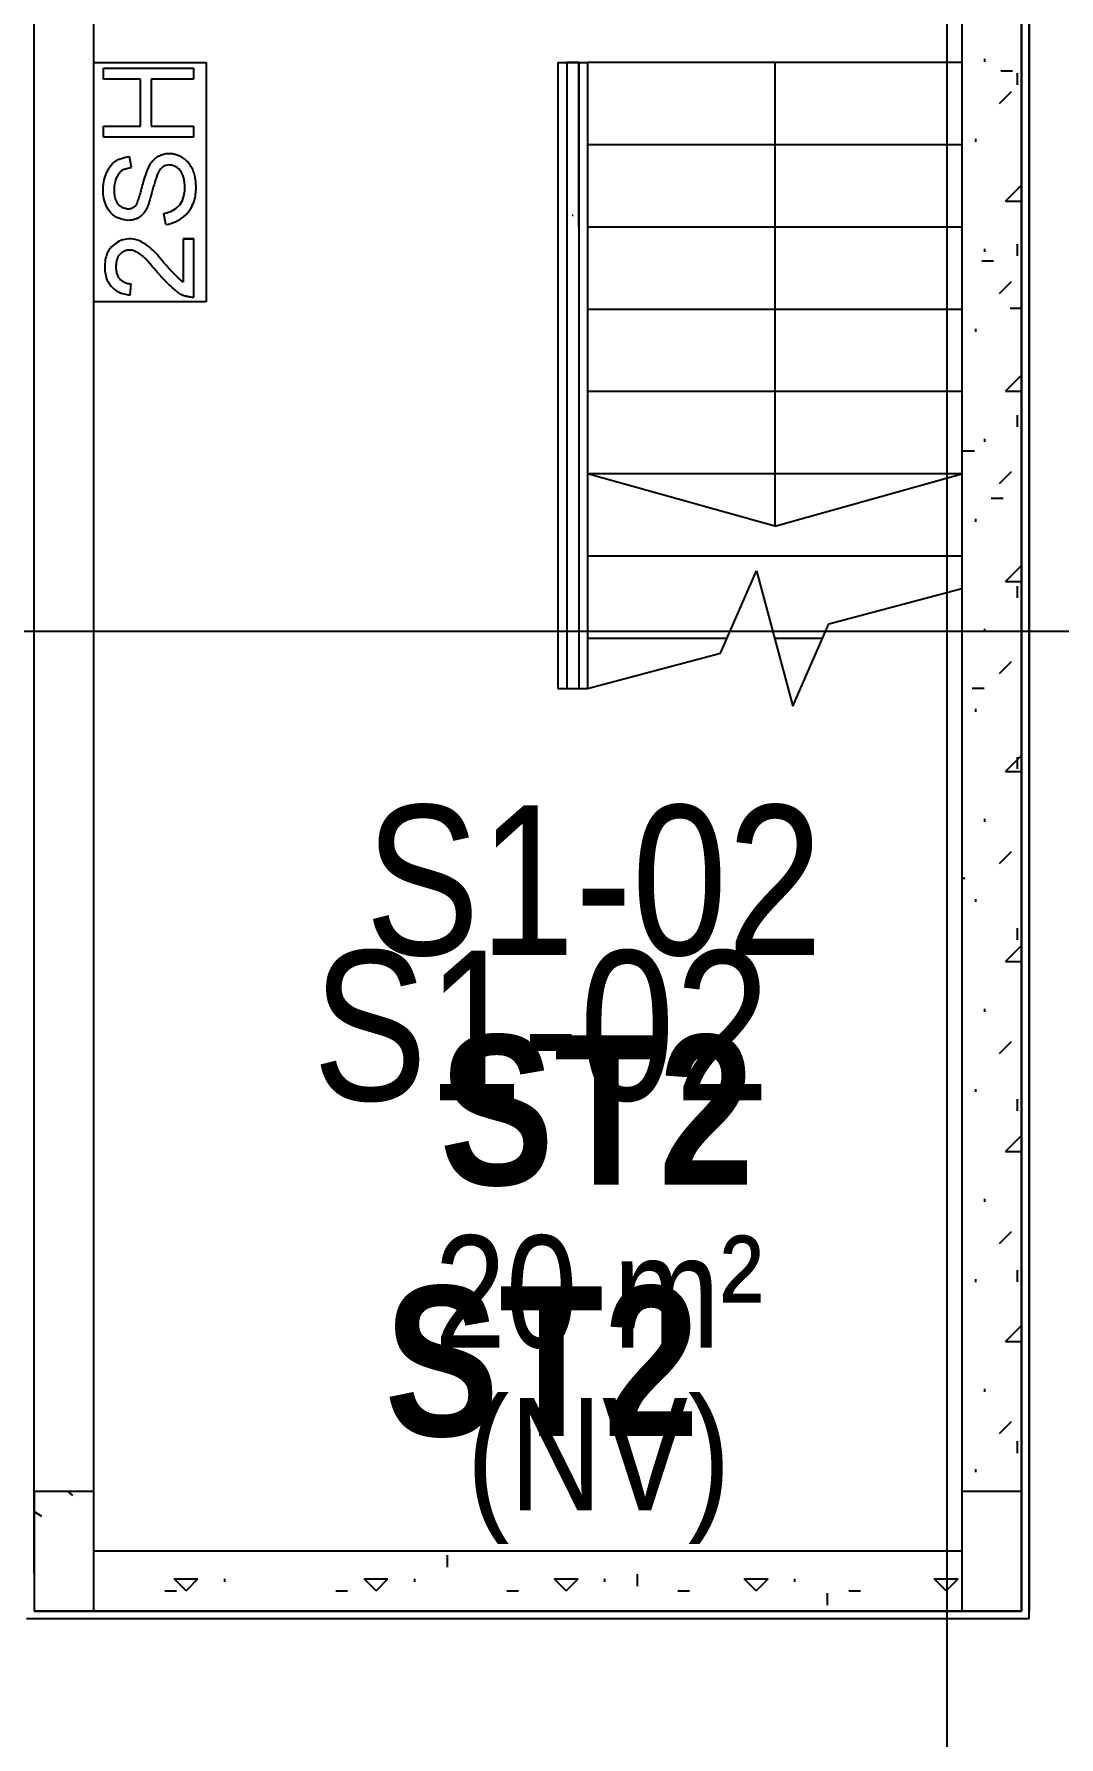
# Model space of a CAD drawing. Header units: millimetres. Extents: x -20146070 to 165023, y -3349561 to 35447.
# Drawn here: x 21836 to 25261, y -57320 to -51630 of the extents above; entities that cross this region are included whole.
import ezdxf

# ---------------------------------------------------------------- set-up
doc = ezdxf.new("R2010")
doc.units = ezdxf.units.MM
doc.header["$LTSCALE"] = 50
for name, color, linetype in [('BLK_2 - 1ST_2ND_STOREY_PLAN$0$0-1', 8, 'Continuous'), ('BLK_2 - 1ST_2ND_STOREY_PLAN$0$1599_DB_A_BLK2_HQ_R21- LINKVIEW_BLK2_1ST STOREY Toilet JOH$0$A-_DETA----_ED', 8, 'Continuous'), ('BLK_2 - 1ST_2ND_STOREY_PLAN$0$1599_DB_A_BLK2_HQ_R21- LINKVIEW_BLK2_1ST STOREY Toilet JOH$0$A-_HANR----_E3', 8, 'Continuous'), ('BLK_2 - 1ST_2ND_STOREY_PLAN$0$1599_DB_A_BLK2_HQ_R21- LINKVIEW_BLK2_1ST STOREY Toilet JOH$0$A-_HANR----_E6', 8, 'Continuous'), ('BLK_2 - 1ST_2ND_STOREY_PLAN$0$1599_DB_A_BLK2_HQ_R21- LINKVIEW_BLK2_1ST STOREY Toilet JOH$0$S-_COLN----_E', 8, 'Continuous'), ('BLK_2 - 1ST_2ND_STOREY_PLAN$0$1599_DB_A_BLK2_HQ_R21- LINKVIEW_BLK2_1ST STOREY Toilet JOH$0$S-_COLN----_E-1', 8, 'Continuous'), ('BLK_2 - 1ST_2ND_STOREY_PLAN$0$A-_DETA----_ED-2', 8, 'Continuous'), ('BLK_2 - 1ST_2ND_STOREY_PLAN$0$A-_FLOR----_E', 8, 'Continuous'), ('BLK_2 - 1ST_2ND_STOREY_PLAN$0$A-_HANR----_E1-1', 8, 'Continuous'), ('BLK_2 - 1ST_2ND_STOREY_PLAN$0$A-_HANR----_E3', 8, 'Continuous'), ('BLK_2 - 1ST_2ND_STOREY_PLAN$0$A-_HANR----_E6', 8, 'Continuous'), ('BLK_2 - 1ST_2ND_STOREY_PLAN$0$A-_HANR----_E6-1', 8, 'Continuous'), ('BLK_2 - 1ST_2ND_STOREY_PLAN$0$A-_ROOMNAME_A', 7, 'Continuous'), ('BLK_2 - 1ST_2ND_STOREY_PLAN$0$A-_WALL----_E', 8, 'Continuous'), ('BLK_2 - 1ST_2ND_STOREY_PLAN$0$A-_WALL----_E-1', 8, 'Continuous'), ('BLK_2 - 1ST_2ND_STOREY_PLAN$0$A-_WALL----_H-1', 8, 'Continuous'), ('BLK_2 - 1ST_2ND_STOREY_PLAN$0$A-_WALLPRTN_E-1', 8, 'Continuous'), ('BLK_2 - 1ST_2ND_STOREY_PLAN$0$M-_EQPT----_E-1', 8, 'Continuous'), ('BLK_2 - 1ST_2ND_STOREY_PLAN$0$S-_COLN----_E-1', 8, 'Continuous'), ('BLK_2 - 1ST_2ND_STOREY_PLAN$0$S-_COLN----_E-2', 8, 'Continuous'), ('BLK_2 - 1ST_2ND_STOREY_PLAN$0$S-_COLN----_E-3', 8, 'Continuous'), ('BLK_2 - 1ST_2ND_STOREY_PLAN$0$S-_STRC----_A', 8, 'Continuous'), ('BLK_2 - 1ST_2ND_STOREY_PLAN$0$S-_STRC----_E', 8, 'Continuous'), ('NW_ARCHI RM NAME', 7, 'Continuous'), ('NW_GRID LINE', 8, 'Continuous')]:
    doc.layers.add(name, color=color, linetype=linetype)
doc.styles.add('Arial Narrow_1', font='ARIALN.TTF', dxfattribs={"height": 500})
doc.styles.add('Arial Narrow_B_1', font='ARIALNB.TTF', dxfattribs={"height": 500})
doc.styles.add('BLK_2 - 1ST_2ND_STOREY_PLAN$0$Arial Narrow_2', font='ARIALN.TTF', dxfattribs={"height": 500})
doc.styles.add('BLK_2 - 1ST_2ND_STOREY_PLAN$0$Arial Narrow_4', font='ARIALN.TTF', dxfattribs={"height": 375})
doc.styles.add('BLK_2 - 1ST_2ND_STOREY_PLAN$0$Arial Narrow_B_2', font='ARIALNB.TTF', dxfattribs={"height": 500})
pattern_1 = [(0, (0, 0), (635, 635), [79.375, -555.625]), (90, (0, 0), (-635, 635), [79.375, -555.625]), (135, (79.38, 0), (-635.0003, 0), [112.253, -785.772]), (0, (79.4, 357.2), (635, 635), [79.375, -555.625]), (45, (119.06, 317.5), (0, 635.0003), [56.127, -841.899]), (135, (119.06, 317.5), (-635.0003, 0), [56.127, -841.899]), (0, (317.5, 515.94), (635, 635), [112.253, -522.747]), (45, (317.5, 515.94), (0, 635.0003), [79.375, -818.651]), (135, (429.75, 515.94), (-635.0003, 0), [79.375, -818.651]), (90, (436.56, 158.75), (-635, 635), [79.375, -555.625]), (45, (436.56, 158.75), (0, 635.0003), [56.127, -841.899]), (135, (476.25, 198.44), (-635.0003, 0), [56.127, -841.899]), (0, (79.4, 158.75), (635, 635), [39.687, -531.812]), (0, (555.6, 317.5), (635, 635), [39.687, -531.812]), (90, (357.2, 396.9), (-635, 635), [39.687, -531.812]), (135, (436.56, 39.7), (-635.0003, 0), [56.127, -841.899]), (135, (158.75, 476.25), (-635.0003, 0), [56.127, -841.899]), (45, (297.66, 208.36), (0, 635.0003), [56.127, -841.899]), (90, (218.3, 79.4), (-635, 635), [9.922, -625.078]), (90, (248.05, 347.27), (-635, 635), [9.922, -625.078]), (90, (545.7, 456.4), (-635, 635), [9.922, -625.078]), (90, (555.6, 119.06), (-635, 635), [9.922, -625.078])]

# ---------------------------------------------------------------- blocks, each defined once
blk = doc.blocks.new('BLK_2 - 1ST_2ND_STOREY_PLAN$0$Railing - Railing-4034305-BLK 2 1ST STOREY PLAN')
at = {"layer": 'BLK_2 - 1ST_2ND_STOREY_PLAN$0$A-_HANR----_E3'}
for p, q in [((12720.7, -51724.7), (12820.7, -51724.7)), ((12720.7, -51724.7), (12720.7, -53817.1)), ((12755.7, -51724.7), (12785.7, -51724.7)), ((12755.7, -51724.7), (12785.7, -51724.7)), ((12820.7, -51724.7), (12820.7, -53817.1)), ((12720.7, -53817.1), (12820.7, -53817.1)), ((12755.7, -53817.1), (12785.7, -53817.1)), ((12755.7, -53817.1), (12785.7, -53817.1)), ((12755.7, -53817.1), (12785.7, -53817.1)), ((12755.7, -53817.1), (12785.7, -53817.1)), ((12755.7, -53817.1), (12785.7, -53817.1))]:
    blk.add_line(p, q, dxfattribs=at)
blk = doc.blocks.new('BLK_2 - 1ST_2ND_STOREY_PLAN$0$Top Rail Type - Top Rail_Internal_-4034306-BLK 2 1ST STOREY PLAN')
at = {"layer": 'BLK_2 - 1ST_2ND_STOREY_PLAN$0$A-_HANR----_E6'}
for p, q in [((12750.7, -51724.7), (12750.7, -52272.6)), ((12790.7, -52272.6), (12790.7, -51724.7)), ((12772.8, -52235.6), (12768.6, -52235.6))]:
    blk.add_line(p, q, dxfattribs=at)
at = {"layer": 'BLK_2 - 1ST_2ND_STOREY_PLAN$0$A-_HANR----_E6', "flags": 128}
for points in [[(12753.4, -51724.7), (12756.6, -51724.7), (12760.7, -51724.7), (12765.5, -51724.7), (12770.7, -51724.7), (12775.9, -51724.7), (12780.7, -51724.7), (12784.9, -51724.7), (12788, -51724.7)], [(12788, -51724.7), (12784.9, -51724.7), (12780.7, -51724.7), (12775.9, -51724.7), (12770.7, -51724.7), (12765.5, -51724.7), (12760.7, -51724.7), (12756.6, -51724.7), (12753.4, -51724.7)]]:
    blk.add_lwpolyline(points, dxfattribs=at)
blk = doc.blocks.new('BLK_2 - 1ST_2ND_STOREY_PLAN$0$Top Rail Type - Top Rail_Internal_-V3-BLK 2 1ST STOREY PLAN')
at = {"layer": 'BLK_2 - 1ST_2ND_STOREY_PLAN$0$A-_HANR----_E6'}
for p, q in [((12790.7, -51724.7), (12750.7, -51724.7)), ((12750.7, -51724.7), (12750.7, -53817.1)), ((12790.7, -51724.7), (12790.7, -53817.1)), ((12750.7, -53817.1), (12790.7, -53817.1))]:
    blk.add_line(p, q, dxfattribs=at)
blk = doc.blocks.new('BLK_2 - 1ST_2ND_STOREY_PLAN$0$IDA - Rectangle Column - 200W X 400D-V8-BLK 2 1ST STOREY PLAN')
at = {"layer": 'BLK_2 - 1ST_2ND_STOREY_PLAN$0$S-_COLN----_E-2'}
h = blk.add_hatch(dxfattribs=at)
h.set_pattern_fill('FP_12', color=256, style=0, pattern_type=2)
h.set_pattern_definition([(50, (120236.4, 99427.4), (1821.84, -159.39), [190.5, -2095.5]), (355, (120236.4, 99427.4), (-352.428, 1910.567), [152.4, -1676.4]), (100.451, (120388.2, 99414.1), (1469.426, 1751.166), [161.9, -1780.9]), (46.184, (120236.4, 99935.4), (2710.79, -420.428), [285.75, -3143.25]), (96.636, (120462.3, 99900.3), (2374.026, 2474.276), [242.85, -2671.35]), (351.184, (120236.4, 99935.4), (2374.05, 2474.253), [228.6, -2514.6]), (21, (120490.4, 99808.4), (1516.144, -1022.652), [190.5, -2095.5]), (326, (120490.4, 99808.4), (618.02, 1841.88), [152.4, -1676.4]), (71.451, (120616.7, 99723.2), (2134.171, 819.212), [161.9, -1780.9]), (37.5, (120236.4, 99427.4), (30.886, 845.5504), [83.82, -1572.26, 83.82, -1617.98, -1682.75]), (37.5, (120236.4, 99427.4), (30.886, 845.5504), [-3357.88, 83.82, -1598.93]), (7.5, (120236.4, 99427.4), (668.1966, 1001.806), [83.82, -886.46, 83.82, -1534.16, -641.35]), (7.5, (120236.4, 99427.4), (668.1966, 1001.806), [-2588.26, 83.82, -557.53]), (327.5, (119669.95, 99427.4), (1355.9093, -57.2896), [83.82, -551.18, 83.82, -1897.38, -2628.9]), (327.5, (119669.95, 99427.4), (1355.9093, -57.2896), [-2616.2, 83.82, -2545.08]), (317.5, (119416, 99427.4), (1481.293, 254.266), [83.82, -741.68, 83.82, -1231.9, -1866.9]), (317.5, (119416, 99427.4), (1481.293, 254.266), [-2141.22, 83.82, -1783.08])])
h.paths.add_polyline_path([(100, -200), (100, 200), (-100, 200), (-100, -200)])
at = {"layer": 'BLK_2 - 1ST_2ND_STOREY_PLAN$0$S-_COLN----_E-1'}
for p, q in [((100, 200), (-100, 200)), ((-100, 200), (-100, -200)), ((100, -200), (100, 200)), ((-100, -200), (100, -200))]:
    blk.add_line(p, q, dxfattribs=at)
blk = doc.blocks.new('BLK_2 - 1ST_2ND_STOREY_PLAN$0$IDA - Rectangle Column - 200W X 400D-V9-BLK 2 1ST STOREY PLAN')
at = {"layer": 'BLK_2 - 1ST_2ND_STOREY_PLAN$0$S-_COLN----_E-1'}
for p, q in [((100, 200), (-100, 200)), ((-100, 200), (-100, -200)), ((100, -200), (100, 200)), ((-100, -200), (100, -200))]:
    blk.add_line(p, q, dxfattribs=at)
blk = doc.blocks.new('BLK_2 - 1ST_2ND_STOREY_PLAN$0$IDA - Standby Hosereel - 2SH - wo Box-3885197-BLK 2 1ST STOREY PLAN')
at = {"layer": 'BLK_2 - 1ST_2ND_STOREY_PLAN$0$A-_DETA----_ED-2'}
for p, q in [((-825, -375), (-825, 0)), ((-825, 0), (-25, 0)), ((-25, 0), (-25, -375)), ((-275, -332.4), (-275, -32.4)), ((-275, -32.4), (-237.5, -32.4)), ((-237.5, -32.4), (-237.5, -156.2)), ((-81.2, -156.2), (-81.2, -32.4)), ((-81.2, -32.4), (-43.7, -32.4)), ((-43.7, -32.4), (-43.7, -332.4)), ((-802.2, -121), (-764.9, -124.3)), ((-376.2, -125.7), (-339.2, -119.2)), ((-237.5, -156.2), (-81.2, -156.2)), ((-237.5, -191), (-237.5, -332.4)), ((-81.2, -191), (-237.5, -191)), ((-81.2, -332.4), (-81.2, -191)), ((-566.3, -240.1), (-529.3, -234.2)), ((-809.4, -333.4), (-613.8, -333.4)), ((-613.8, -298.6), (-759.1, -298.6)), ((-613.8, -298.6), (-613.8, -333.4)), ((-613.8, -333.4), (-613.8, -298.6)), ((-237.5, -332.4), (-275, -332.4)), ((-43.7, -332.4), (-81.2, -332.4)), ((-25, -375), (-825, -375))]:
    blk.add_line(p, q, dxfattribs=at)
for points, knots in [([(-759.1, -298.6), (-737.6, -272.1), (-706.2, -244.8), (-673.8, -216.6), (-652.1, -198.4), (-631.2, -171.7), (-617.4, -146.7), (-612.9, -117), (-618.2, -88.9), (-632.2, -68.2), (-650.5, -47), (-691.5, -34.5), (-733.2, -36.6), (-772.3, -50.1), (-799.5, -89.5), (-802.2, -121)], [0, 0, 0, 0, 0.0346142, 0.0675394, 0.0982316, 0.1247001, 0.1516881, 0.1771238, 0.2015079, 0.2253075, 0.2532678, 0.286117, 0.3228619, 0.3610518, 0.3962967, 0.3962967, 0.3962967, 0.3962967]), ([(-529.3, -234.2), (-518.7, -301.3), (-405.2, -313.9), (-364.1, -270.8), (-367.5, -221.7), (-431.5, -200.4), (-500.5, -184.1), (-537.2, -165.2), (-556.8, -122.4), (-547.3, -80.8), (-524.6, -48.3), (-474.4, -27.6), (-408.4, -32.4), (-370.4, -54.4), (-349, -75.8), (-342.8, -99), (-339.2, -119.2)], [0, 0, 0, 0, 0.0704694, 0.1354965, 0.1868985, 0.2416058, 0.294004, 0.3404298, 0.3786303, 0.4163415, 0.4561877, 0.5028762, 0.5508129, 0.5917383, 0.6203888, 0.6421989, 0.6421989, 0.6421989, 0.6421989]), ([(-788.2, -275), (-780.4, -265.3), (-765.9, -248.9), (-750.2, -233.6), (-739.2, -223.8), (-729.5, -215.4), (-720.9, -207.9), (-712.9, -201), (-705.4, -194.5), (-696.6, -186.9), (-688, -179.5), (-681.2, -173.1), (-674.7, -166.2), (-667.8, -157.4), (-661.4, -148.1), (-657, -140.3), (-654.2, -133.8), (-652.5, -126.6), (-651.8, -118.9), (-652.2, -112.6), (-653.1, -108), (-654, -105), (-654.8, -102.8), (-656, -100.5), (-657.6, -97.8), (-659.8, -94.7), (-662.7, -90.8), (-665.2, -87.7), (-667.4, -85.3), (-669.3, -83.5), (-671.1, -82.1), (-672.9, -80.9), (-676, -79.4), (-679.9, -77.9), (-684.4, -76.5), (-690.9, -74.9), (-699.2, -73.7), (-708.7, -73.4), (-716.7, -74), (-723.1, -74.9), (-728.8, -76), (-733.9, -77.4), (-737.8, -79), (-740.8, -80.6), (-743.1, -82), (-745.5, -83.9), (-749.2, -87.1), (-753.8, -92), (-758.5, -99.3), (-762.6, -109.3), (-764.4, -118.7), (-764.9, -124.3)], [0, 0, 0, 0, 0.0116558, 0.0233116, 0.0291395, 0.0349674, 0.0466231, 0.052451, 0.0582789, 0.0699347, 0.0815905, 0.0932463, 0.1049021, 0.1165578, 0.1282136, 0.1398694, 0.1515252, 0.163181, 0.1748368, 0.1864926, 0.1923204, 0.1981483, 0.2039762, 0.2098041, 0.215632, 0.2214599, 0.2272878, 0.2331157, 0.2389436, 0.2447715, 0.2505994, 0.2564273, 0.2622552, 0.268083, 0.2739109, 0.2797388, 0.2913946, 0.3030504, 0.3147062, 0.3205341, 0.326362, 0.3351038, 0.3438456, 0.3482166, 0.3525875, 0.3569584, 0.3613293, 0.3700712, 0.378813, 0.3875548, 0.3962967, 0.3962967, 0.3962967, 0.3962967]), ([(-566.3, -240.1), (-564.5, -251.8), (-558.2, -273.8), (-541.5, -301.1), (-519.3, -321), (-486.7, -337.5), (-454.5, -342.2), (-426.3, -341), (-407.8, -338.2), (-390.8, -333.5), (-375.3, -326.8), (-361.7, -317.8), (-350.2, -306.8), (-341.4, -294.4), (-335.4, -281.6), (-331.6, -269.1), (-329.5, -255.3), (-330, -240.5), (-333.7, -225.3), (-339.8, -212.9), (-346.6, -203.9), (-354.5, -195.6), (-364.9, -187.8), (-381.8, -178.5), (-403.3, -170.5), (-429, -163.2), (-453.8, -156.7), (-476.2, -150.5), (-490.8, -145.5), (-498.4, -142), (-502.5, -139.7), (-504.8, -137.9), (-506.4, -136.3), (-508, -134.6), (-510.1, -131.7), (-512.5, -127.2), (-514.2, -122.5), (-514.9, -119), (-515.1, -116.5), (-515.1, -114.3), (-514.9, -112), (-514.4, -108.6), (-513.4, -104), (-511.3, -98.3), (-508.9, -93.1), (-506.4, -89), (-503.7, -85.6), (-500.5, -82.5), (-496.4, -79.5), (-491.1, -76.4), (-484.7, -73.6), (-475, -70.5), (-460.7, -68.1), (-440.6, -68.2), (-421.6, -71.5), (-409.9, -75.9), (-401.4, -80.5), (-395.6, -84.3), (-389.7, -88.9), (-386.9, -91.6), (-385.3, -93.4), (-384.4, -94.7), (-383.5, -96.3), (-382.5, -98.3), (-381.4, -101.3), (-379.5, -108.3), (-377.6, -117.4), (-376.2, -125.7)], [0, 0, 0, 0, 0.0094441, 0.0188882, 0.0283323, 0.0377764, 0.0566646, 0.0661087, 0.0755528, 0.0849969, 0.094441, 0.1038851, 0.1133292, 0.1227733, 0.1322174, 0.1416615, 0.1511056, 0.1605497, 0.1699938, 0.1794379, 0.18416, 0.188882, 0.1983261, 0.2077702, 0.2266584, 0.2455466, 0.2644348, 0.283323, 0.3022112, 0.3116553, 0.3210994, 0.3305435, 0.3352656, 0.3399876, 0.3494317, 0.3588758, 0.3683199, 0.3777641, 0.3824861, 0.3872082, 0.3919302, 0.3966523, 0.4060964, 0.4155405, 0.4249846, 0.4344287, 0.4438728, 0.4533169, 0.462761, 0.4722051, 0.4816492, 0.4910933, 0.5099815, 0.5288697, 0.5477579, 0.5666461, 0.5760902, 0.5855343, 0.5949784, 0.6044225, 0.6091445, 0.6138666, 0.6185886, 0.6233107, 0.6280327, 0.6327548, 0.6421989, 0.6421989, 0.6421989, 0.6421989])]:
    blk.add_open_spline(points, degree=3, knots=knots, dxfattribs=at)
blk.add_open_spline([(-788.2, -275), (-805.8, -292), (-809.4, -333.4)], degree=2, dxfattribs=at)
blk = doc.blocks.new('BLK_2 - 1ST_2ND_STOREY_PLAN$0$1599_DB_A_BLK2_HQ_R21_rvt-1-BLK 2 1ST STOREY PLAN')
at = {"layer": 'BLK_2 - 1ST_2ND_STOREY_PLAN$0$A-_WALL----_H-1'}
h = blk.add_hatch(dxfattribs=at)
h.set_pattern_fill('FP_4', color=256, style=0, pattern_type=2)
h.set_pattern_definition(pattern_1)
h.paths.add_polyline_path([(-117236.4, -99227.4), (-117036.4, -99227.4), (-117036.4, -92142.4), (-117236.4, -92142.4), (-117236.4, -98125.6)])
h = blk.add_hatch(dxfattribs=at)
h.set_pattern_fill('FP_4', color=256, style=0, pattern_type=2)
h.set_pattern_definition(pattern_1)
h.paths.add_polyline_path([(-117236.4, -99627.4), (-117236.4, -99427.4), (-120136.4, -99427.4), (-120136.4, -99627.4), (-118936.4, -99627.4)])
at = {"layer": 'BLK_2 - 1ST_2ND_STOREY_PLAN$0$A-_FLOR----_E'}
for p, q in [((-117011.4, -91942.4), (-117011.4, -99627.4)), ((-117036.4, -99627.4), (-117036.4, -92142.4)), ((-120336.4, -97162.4), (-120336.4, -93342.4)), ((-120336.4, -99502.4), (-120336.4, -97162.4)), ((-117036.4, -99627.4), (-120336.4, -99627.4)), ((-120336.4, -99627.4), (-117236.4, -99627.4)), ((-117236.4, -99627.4), (-117036.4, -99627.4))]:
    blk.add_line(p, q, dxfattribs=at)
at = {"layer": 'BLK_2 - 1ST_2ND_STOREY_PLAN$0$A-_WALL----_E'}
for p, q in [((-117036.4, -92142.4), (-117036.4, -99627.4)), ((-117236.4, -99627.4), (-120336.4, -99627.4)), ((-117036.4, -99627.4), (-117236.4, -99627.4))]:
    blk.add_line(p, q, dxfattribs=at)
at = {"layer": 'BLK_2 - 1ST_2ND_STOREY_PLAN$0$A-_WALL----_E-1'}
for p, q in [((-117236.4, -92142.4), (-117236.4, -99427.4)), ((-117011.4, -99652.4), (-117011.4, -92142.4)), ((-117236.4, -99427.4), (-120136.4, -99427.4)), ((-120361.4, -99652.4), (-117236.4, -99652.4)), ((-117236.4, -99652.4), (-117036.4, -99652.4)), ((-117036.4, -99652.4), (-117011.4, -99652.4))]:
    blk.add_line(p, q, dxfattribs=at)
at = {"layer": 'BLK_2 - 1ST_2ND_STOREY_PLAN$0$A-_WALLPRTN_E-1'}
for p, q in [((-120136.4, -99427.4), (-120136.4, -92142.4)), ((-120336.4, -97162.4), (-120336.4, -93342.4)), ((-120336.4, -99427.4), (-120336.4, -97162.4))]:
    blk.add_line(p, q, dxfattribs=at)
at = {"layer": 'BLK_2 - 1ST_2ND_STOREY_PLAN$0$S-_STRC----_A'}
for p, q in [((-117861.4, -94452.4), (-117861.4, -94727.4)), ((-117861.4, -94727.4), (-117861.4, -95002.4)), ((-117861.4, -95002.4), (-117861.4, -95277.4)), ((-117861.4, -95277.4), (-117861.4, -95552.4)), ((-117861.4, -95552.4), (-117861.4, -95827.4)), ((-117861.4, -96002.4), (-118486.4, -95827.4)), ((-117861.4, -95827.4), (-117861.4, -96002.4)), ((-117861.4, -96002.4), (-117236.4, -95827.4))]:
    blk.add_line(p, q, dxfattribs=at)
at = {"layer": 'BLK_2 - 1ST_2ND_STOREY_PLAN$0$S-_STRC----_E'}
for p, q in [((-117236.4, -94452.4), (-118486.4, -94452.4)), ((-118486.4, -94452.4), (-118486.4, -94727.4)), ((-117236.4, -94452.4), (-117236.4, -94727.4)), ((-118486.4, -94727.4), (-118486.4, -95002.4)), ((-117236.4, -94727.4), (-118486.4, -94727.4)), ((-117236.4, -94727.4), (-117236.4, -95002.4)), ((-118486.4, -95002.4), (-118486.4, -95277.4)), ((-117236.4, -95002.4), (-118486.4, -95002.4)), ((-117236.4, -95002.4), (-117236.4, -95277.4)), ((-118486.4, -95277.4), (-118486.4, -95552.4)), ((-117236.4, -95277.4), (-118486.4, -95277.4)), ((-117236.4, -95277.4), (-117236.4, -95552.4)), ((-118486.4, -95552.4), (-118486.4, -95827.4)), ((-117236.4, -95552.4), (-118486.4, -95552.4)), ((-117236.4, -95552.4), (-117236.4, -95827.4)), ((-118486.4, -95827.4), (-118486.4, -96102.4)), ((-117236.4, -95827.4), (-118486.4, -95827.4)), ((-117236.4, -95827.4), (-117236.4, -96102.4)), ((-118486.4, -96102.4), (-118486.4, -96377.4)), ((-117236.4, -96102.4), (-118486.4, -96102.4)), ((-117236.4, -96102.4), (-117236.4, -96209.9)), ((-118042.5, -96425.9), (-117922, -96151)), ((-117922, -96151), (-117800.7, -96603.8)), ((-117680.3, -96328.8), (-117236.4, -96209.9)), ((-117800.7, -96603.8), (-117680.3, -96328.8)), ((-118486.4, -96377.4), (-118486.4, -96544.8)), ((-118021.2, -96377.4), (-118486.4, -96377.4)), ((-117701.5, -96377.4), (-117861.4, -96377.4)), ((-118486.4, -96544.8), (-118042.5, -96425.9))]:
    blk.add_line(p, q, dxfattribs=at)
at = {"layer": 'BLK_2 - 1ST_2ND_STOREY_PLAN$0$A-_HANR----_E1-1'}
blk.add_blockref('BLK_2 - 1ST_2ND_STOREY_PLAN$0$Railing - Railing-4034305-BLK 2 1ST STOREY PLAN', (-131307.1, -42727.7), dxfattribs=at)
at = {"layer": 'BLK_2 - 1ST_2ND_STOREY_PLAN$0$A-_HANR----_E6-1'}
for name in ['BLK_2 - 1ST_2ND_STOREY_PLAN$0$Top Rail Type - Top Rail_Internal_-4034306-BLK 2 1ST STOREY PLAN', 'BLK_2 - 1ST_2ND_STOREY_PLAN$0$Top Rail Type - Top Rail_Internal_-V3-BLK 2 1ST STOREY PLAN']:
    blk.add_blockref(name, (-131307.1, -42727.7), dxfattribs=at)
at = {"layer": 'BLK_2 - 1ST_2ND_STOREY_PLAN$0$M-_EQPT----_E-1', "rotation": 90}
blk.add_blockref('BLK_2 - 1ST_2ND_STOREY_PLAN$0$IDA - Standby Hosereel - 2SH - wo Box-3885197-BLK 2 1ST STOREY PLAN', (-120136.4, -94427.4), dxfattribs=at)
at = {"layer": 'BLK_2 - 1ST_2ND_STOREY_PLAN$0$S-_COLN----_E-3'}
for name, p in [('BLK_2 - 1ST_2ND_STOREY_PLAN$0$IDA - Rectangle Column - 200W X 400D-V8-BLK 2 1ST STOREY PLAN', (-120236.4, -99427.4)), ('BLK_2 - 1ST_2ND_STOREY_PLAN$0$IDA - Rectangle Column - 200W X 400D-V9-BLK 2 1ST STOREY PLAN', (-117136.4, -99427.4))]:
    blk.add_blockref(name, p, dxfattribs=at)
blk = doc.blocks.new('BLK_2 - 1ST_2ND_STOREY_PLAN$0$1599_DB_A_BLK2_HQ_R21- LINKVIEW_BLK2_1ST STOREY Toilet JOH$0$IDA - Standby Hosereel - 2SH - wo Box-3885197-LINKVIEW_BLK2_1ST STOREY')
at = {"layer": 'BLK_2 - 1ST_2ND_STOREY_PLAN$0$1599_DB_A_BLK2_HQ_R21- LINKVIEW_BLK2_1ST STOREY Toilet JOH$0$A-_DETA----_ED'}
for p, q in [((-825, -375), (-825, 0)), ((-825, 0), (-25, 0)), ((-25, 0), (-25, -375)), ((-275, -332.4), (-275, -32.4)), ((-275, -32.4), (-237.5, -32.4)), ((-237.5, -32.4), (-237.5, -156.2)), ((-81.2, -156.2), (-81.2, -32.4)), ((-81.2, -32.4), (-43.7, -32.4)), ((-43.7, -32.4), (-43.7, -332.4)), ((-802.2, -121), (-764.9, -124.3)), ((-376.2, -125.7), (-339.2, -119.2)), ((-237.5, -156.2), (-81.2, -156.2)), ((-237.5, -191), (-237.5, -332.4)), ((-81.2, -191), (-237.5, -191)), ((-81.2, -332.4), (-81.2, -191)), ((-566.3, -240.1), (-529.3, -234.2)), ((-809.4, -333.4), (-613.8, -333.4)), ((-613.8, -298.6), (-759.1, -298.6)), ((-613.8, -298.6), (-613.8, -333.4)), ((-613.8, -333.4), (-613.8, -298.6)), ((-237.5, -332.4), (-275, -332.4)), ((-43.7, -332.4), (-81.2, -332.4)), ((-25, -375), (-825, -375))]:
    blk.add_line(p, q, dxfattribs=at)
for points, knots in [([(-759.1, -298.6), (-737.6, -272.1), (-706.2, -244.8), (-673.8, -216.6), (-652.1, -198.4), (-631.2, -171.7), (-617.4, -146.7), (-612.9, -117), (-618.2, -88.9), (-632.2, -68.2), (-650.5, -47), (-691.5, -34.5), (-733.2, -36.6), (-772.3, -50.1), (-799.5, -89.5), (-802.2, -121)], [0, 0, 0, 0, 0.0346142, 0.0675394, 0.0982316, 0.1247001, 0.1516881, 0.1771238, 0.2015079, 0.2253075, 0.2532678, 0.286117, 0.3228619, 0.3610518, 0.3962967, 0.3962967, 0.3962967, 0.3962967]), ([(-529.3, -234.2), (-518.7, -301.3), (-405.2, -313.9), (-364.1, -270.8), (-367.5, -221.7), (-431.5, -200.4), (-500.5, -184.1), (-537.2, -165.2), (-556.8, -122.4), (-547.3, -80.8), (-524.6, -48.3), (-474.4, -27.6), (-408.4, -32.4), (-370.4, -54.4), (-349, -75.8), (-342.8, -99), (-339.2, -119.2)], [0, 0, 0, 0, 0.0704694, 0.1354965, 0.1868985, 0.2416058, 0.294004, 0.3404298, 0.3786303, 0.4163415, 0.4561877, 0.5028762, 0.5508129, 0.5917383, 0.6203888, 0.6421989, 0.6421989, 0.6421989, 0.6421989]), ([(-788.2, -275), (-780.4, -265.3), (-765.9, -248.9), (-750.2, -233.6), (-739.2, -223.8), (-729.5, -215.4), (-720.9, -207.9), (-712.9, -201), (-705.4, -194.5), (-696.6, -186.9), (-688, -179.5), (-681.2, -173.1), (-674.7, -166.2), (-667.8, -157.4), (-661.4, -148.1), (-657, -140.3), (-654.2, -133.8), (-652.5, -126.6), (-651.8, -118.9), (-652.2, -112.6), (-653.1, -108), (-654, -105), (-654.8, -102.8), (-656, -100.5), (-657.6, -97.8), (-659.8, -94.7), (-662.7, -90.8), (-665.2, -87.7), (-667.4, -85.3), (-669.3, -83.5), (-671.1, -82.1), (-672.9, -80.9), (-676, -79.4), (-679.9, -77.9), (-684.4, -76.5), (-690.9, -74.9), (-699.2, -73.7), (-708.7, -73.4), (-716.7, -74), (-723.1, -74.9), (-728.8, -76), (-733.9, -77.4), (-737.8, -79), (-740.8, -80.6), (-743.1, -82), (-745.5, -83.9), (-749.2, -87.1), (-753.8, -92), (-758.5, -99.3), (-762.6, -109.3), (-764.4, -118.7), (-764.9, -124.3)], [0, 0, 0, 0, 0.0116558, 0.0233116, 0.0291395, 0.0349674, 0.0466231, 0.052451, 0.0582789, 0.0699347, 0.0815905, 0.0932463, 0.1049021, 0.1165578, 0.1282136, 0.1398694, 0.1515252, 0.163181, 0.1748368, 0.1864926, 0.1923204, 0.1981483, 0.2039762, 0.2098041, 0.215632, 0.2214599, 0.2272878, 0.2331157, 0.2389436, 0.2447715, 0.2505994, 0.2564273, 0.2622552, 0.268083, 0.2739109, 0.2797388, 0.2913946, 0.3030504, 0.3147062, 0.3205341, 0.326362, 0.3351038, 0.3438456, 0.3482166, 0.3525875, 0.3569584, 0.3613293, 0.3700712, 0.378813, 0.3875548, 0.3962967, 0.3962967, 0.3962967, 0.3962967]), ([(-566.3, -240.1), (-564.5, -251.8), (-558.2, -273.8), (-541.5, -301.1), (-519.3, -321), (-486.7, -337.5), (-454.5, -342.2), (-426.3, -341), (-407.8, -338.2), (-390.8, -333.5), (-375.3, -326.8), (-361.7, -317.8), (-350.2, -306.8), (-341.4, -294.4), (-335.4, -281.6), (-331.6, -269.1), (-329.5, -255.3), (-330, -240.5), (-333.7, -225.3), (-339.8, -212.9), (-346.6, -203.9), (-354.5, -195.6), (-364.9, -187.8), (-381.8, -178.5), (-403.3, -170.5), (-429, -163.2), (-453.8, -156.7), (-476.2, -150.5), (-490.8, -145.5), (-498.4, -142), (-502.5, -139.7), (-504.8, -137.9), (-506.4, -136.3), (-508, -134.6), (-510.1, -131.7), (-512.5, -127.2), (-514.2, -122.5), (-514.9, -119), (-515.1, -116.5), (-515.1, -114.3), (-514.9, -112), (-514.4, -108.6), (-513.4, -104), (-511.3, -98.3), (-508.9, -93.1), (-506.4, -89), (-503.7, -85.6), (-500.5, -82.5), (-496.4, -79.5), (-491.1, -76.4), (-484.7, -73.6), (-475, -70.5), (-460.7, -68.1), (-440.6, -68.2), (-421.6, -71.5), (-409.9, -75.9), (-401.4, -80.5), (-395.6, -84.3), (-389.7, -88.9), (-386.9, -91.6), (-385.3, -93.4), (-384.4, -94.7), (-383.5, -96.3), (-382.5, -98.3), (-381.4, -101.3), (-379.5, -108.3), (-377.6, -117.4), (-376.2, -125.7)], [0, 0, 0, 0, 0.0094441, 0.0188882, 0.0283323, 0.0377764, 0.0566646, 0.0661087, 0.0755528, 0.0849969, 0.094441, 0.1038851, 0.1133292, 0.1227733, 0.1322174, 0.1416615, 0.1511056, 0.1605497, 0.1699938, 0.1794379, 0.18416, 0.188882, 0.1983261, 0.2077702, 0.2266584, 0.2455466, 0.2644348, 0.283323, 0.3022112, 0.3116553, 0.3210994, 0.3305435, 0.3352656, 0.3399876, 0.3494317, 0.3588758, 0.3683199, 0.3777641, 0.3824861, 0.3872082, 0.3919302, 0.3966523, 0.4060964, 0.4155405, 0.4249846, 0.4344287, 0.4438728, 0.4533169, 0.462761, 0.4722051, 0.4816492, 0.4910933, 0.5099815, 0.5288697, 0.5477579, 0.5666461, 0.5760902, 0.5855343, 0.5949784, 0.6044225, 0.6091445, 0.6138666, 0.6185886, 0.6233107, 0.6280327, 0.6327548, 0.6421989, 0.6421989, 0.6421989, 0.6421989])]:
    blk.add_open_spline(points, degree=3, knots=knots, dxfattribs=at)
blk.add_open_spline([(-788.2, -275), (-805.8, -292), (-809.4, -333.4)], degree=2, dxfattribs=at)
blk = doc.blocks.new('BLK_2 - 1ST_2ND_STOREY_PLAN$0$1599_DB_A_BLK2_HQ_R21- LINKVIEW_BLK2_1ST STOREY Toilet JOH$0$IDA - Rectangle Column - 200W X 400D-V6-LINKVIEW_BLK2_1ST STOREY')
at = {"layer": 'BLK_2 - 1ST_2ND_STOREY_PLAN$0$1599_DB_A_BLK2_HQ_R21- LINKVIEW_BLK2_1ST STOREY Toilet JOH$0$S-_COLN----_E'}
h = blk.add_hatch(dxfattribs=at)
h.set_pattern_fill('FP_10', color=256, style=0, pattern_type=2)
h.set_pattern_definition([(50, (-11070.7, 56699.7), (1821.84, -159.39), [190.5, -2095.5]), (355, (-11070.7, 56699.7), (-352.43, 1910.57), [152.4, -1676.4]), (100.451, (-10918.9, 56686.4), (1469.426, 1751.166), [161.9, -1780.9]), (46.184, (-11070.7, 57207.7), (2710.79, -420.43), [285.75, -3143.25]), (96.636, (-10844.8, 57172.6), (2374.03, 2474.28), [242.85, -2671.35]), (351.184, (-11070.7, 57207.7), (2374.05, 2474.25), [228.6, -2514.6]), (21, (-10816.7, 57080.7), (1516.143, -1022.652), [190.5, -2095.5]), (326, (-10816.7, 57080.7), (618.02, 1841.88), [152.4, -1676.4]), (71.451, (-10690.4, 56995.4), (2134.17, 819.21), [161.9, -1780.9]), (37.5, (-11070.7, 56699.66), (30.886, 845.5504), [83.82, -1572.26, 83.82, -1617.98, -1682.75]), (37.5, (-11070.7, 56699.66), (30.886, 845.5504), [-3357.88, 83.82, -1598.93]), (7.5, (-11070.7, 56699.7), (668.197, 1001.806), [83.82, -886.46, 83.82, -1534.16, -641.35]), (7.5, (-11070.7, 56699.7), (668.197, 1001.806), [-2588.26, 83.82, -557.53]), (327.5, (-11637.1, 56699.66), (1355.909, -57.2896), [83.82, -551.18, 83.82, -1897.38, -2628.9]), (327.5, (-11637.1, 56699.66), (1355.909, -57.2896), [-2616.2, 83.82, -2545.08]), (317.5, (-11891.1, 56699.7), (1481.293, 254.266), [83.82, -741.68, 83.82, -1231.9, -1866.9]), (317.5, (-11891.1, 56699.7), (1481.293, 254.266), [-2141.22, 83.82, -1783.08])])
h.paths.add_polyline_path([(100, -200), (100, 200), (-100, 200), (-100, -200)], flags=0)
at = {"layer": 'BLK_2 - 1ST_2ND_STOREY_PLAN$0$1599_DB_A_BLK2_HQ_R21- LINKVIEW_BLK2_1ST STOREY Toilet JOH$0$S-_COLN----_E-1'}
for p, q in [((100, 200), (-100, 200)), ((-100, 200), (-100, -200)), ((100, -200), (100, 200)), ((-100, -200), (100, -200))]:
    blk.add_line(p, q, dxfattribs=at)
blk = doc.blocks.new('BLK_2 - 1ST_2ND_STOREY_PLAN$0$1599_DB_A_BLK2_HQ_R21- LINKVIEW_BLK2_1ST STOREY Toilet JOH$0$Top Rail Type - Top Rail_Internal_-V1-LINKVIEW_BLK2_1ST STOREY')
at = {"layer": 'BLK_2 - 1ST_2ND_STOREY_PLAN$0$1599_DB_A_BLK2_HQ_R21- LINKVIEW_BLK2_1ST STOREY Toilet JOH$0$A-_HANR----_E6'}
for p, q in [((12750.7, -51724.7), (12750.7, -53817.1)), ((12790, -51724.7), (12751.4, -51724.7)), ((12790.7, -51724.7), (12790.7, -53817.1)), ((12750.7, -53817.1), (12790.7, -53817.1))]:
    blk.add_line(p, q, dxfattribs=at)
blk = doc.blocks.new('BLK_2 - 1ST_2ND_STOREY_PLAN$0$1599_DB_A_BLK2_HQ_R21- LINKVIEW_BLK2_1ST STOREY Toilet JOH$0$Top Rail Type - Top Rail_Internal_-4034306-LINKVIEW_BLK2_1ST STOREY')
at = {"layer": 'BLK_2 - 1ST_2ND_STOREY_PLAN$0$1599_DB_A_BLK2_HQ_R21- LINKVIEW_BLK2_1ST STOREY Toilet JOH$0$A-_HANR----_E6'}
for p, q in [((12750.7, -51724.7), (12750.7, -52272.6)), ((12790.7, -52272.6), (12790.7, -51724.7)), ((12772.8, -52235.6), (12768.6, -52235.6))]:
    blk.add_line(p, q, dxfattribs=at)
blk = doc.blocks.new('BLK_2 - 1ST_2ND_STOREY_PLAN$0$1599_DB_A_BLK2_HQ_R21- LINKVIEW_BLK2_1ST STOREY Toilet JOH$0$Railing - Railing-4034305-LINKVIEW_BLK2_1ST STOREY')
at = {"layer": 'BLK_2 - 1ST_2ND_STOREY_PLAN$0$1599_DB_A_BLK2_HQ_R21- LINKVIEW_BLK2_1ST STOREY Toilet JOH$0$A-_HANR----_E3'}
for p, q in [((12720.7, -51724.7), (12750.7, -51724.7)), ((12720.7, -51724.7), (12720.7, -53817.1)), ((12790.7, -51724.7), (12820.7, -51724.7)), ((12820.7, -51724.7), (12820.7, -53817.1)), ((12720.7, -53817.1), (12750.7, -53817.1)), ((12790.7, -53817.1), (12820.7, -53817.1))]:
    blk.add_line(p, q, dxfattribs=at)
blk = doc.blocks.new('BLK_2 - 1ST_2ND_STOREY_PLAN$0$1599_DB_A_BLK2_HQ_R21- LINKVIEW_BLK2_1ST STOREY Toilet JOH')
at = {"layer": 'BLK_2 - 1ST_2ND_STOREY_PLAN$0$1599_DB_A_BLK2_HQ_R21- LINKVIEW_BLK2_1ST STOREY Toilet JOH$0$S-_COLN----_E'}
h = blk.add_hatch(dxfattribs=at)
h.set_pattern_fill('FP_3', color=256, style=0, pattern_type=2)
h.set_pattern_definition([(0, (0, 0), (635, 635), [79.375, -555.625]), (90, (0, 0), (-635, 635), [79.375, -555.625]), (135, (79.38, 0), (-635.0003, 0), [112.253, -785.772]), (0, (79.4, 357.2), (635, 635), [79.375, -555.625]), (45, (119.06, 317.5), (0, 635.0003), [56.127, -841.899]), (135, (119.06, 317.5), (-635.0003, 0), [56.127, -841.899]), (0, (317.5, 515.94), (635, 635), [112.253, -522.747]), (45, (317.5, 515.94), (0, 635.0003), [79.375, -818.651]), (135, (429.75, 515.94), (-635.0003, 0), [79.375, -818.651]), (90, (436.56, 158.75), (-635, 635), [79.375, -555.625]), (45, (436.56, 158.75), (0, 635.0003), [56.127, -841.899]), (135, (476.25, 198.44), (-635.0003, 0), [56.127, -841.899]), (0, (79.4, 158.75), (635, 635), [39.687, -531.812]), (0, (555.6, 317.5), (635, 635), [39.687, -531.812]), (90, (357.2, 396.9), (-635, 635), [39.687, -531.813]), (135, (436.56, 39.7), (-635.0003, 0), [56.127, -841.899]), (135, (158.75, 476.25), (-635.0003, 0), [56.127, -841.899]), (45, (297.66, 208.36), (0, 635.0003), [56.127, -841.899]), (90, (218.3, 79.4), (-635, 635), [9.922, -625.078]), (90, (248.05, 347.27), (-635, 635), [9.922, -625.078]), (90, (545.7, 456.4), (-635, 635), [9.922, -625.078]), (90, (555.6, 119.06), (-635, 635), [9.922, -625.078])])
h.paths.add_polyline_path([(13383.2, -56899.7), (14070.7, -56899.7), (14070.7, -56699.7), (11170.7, -56699.7), (11170.7, -56899.7)], flags=0)
for p, q in [((11170.7, -56499.7), (11170.7, -49214.7)), ((10970.7, -56499.7), (10970.7, -50614.7)), ((14070.7, -51724.7), (12820.7, -51724.7)), ((13445.7, -51724.7), (13445.7, -51999.7)), ((14070.7, -51999.7), (12820.7, -51999.7)), ((13445.7, -51999.7), (13445.7, -52274.7)), ((14070.7, -52274.7), (12820.7, -52274.7)), ((13445.7, -52274.7), (13445.7, -52549.7)), ((14070.7, -52549.7), (12820.7, -52549.7)), ((13445.7, -52549.7), (13445.7, -52824.7)), ((14070.7, -52824.7), (12820.7, -52824.7)), ((13445.7, -52824.7), (13445.7, -53099.7)), ((13445.7, -53274.7), (12820.7, -53099.7)), ((14070.7, -53099.7), (12820.7, -53099.7)), ((13445.7, -53274.7), (14070.7, -53099.7)), ((13445.7, -53099.7), (13445.7, -53274.7)), ((14070.7, -53374.7), (12820.7, -53374.7)), ((13264.6, -53698.2), (13385, -53423.3)), ((13385, -53423.3), (13506.4, -53876)), ((13626.8, -53601.1), (14070.7, -53482.2)), ((13506.4, -53876), (13626.8, -53601.1)), ((13285.9, -53649.7), (12820.7, -53649.7)), ((13605.6, -53649.7), (13445.7, -53649.7)), ((12820.7, -53817.1), (13264.6, -53698.2)), ((14070.7, -56699.7), (11170.7, -56699.7)), ((14070.7, -56899.7), (11170.7, -56899.7)), ((10970.7, -56924.7), (14295.7, -56924.7))]:
    blk.add_line(p, q, dxfattribs=at)
at = {"layer": 'BLK_2 - 1ST_2ND_STOREY_PLAN$0$1599_DB_A_BLK2_HQ_R21- LINKVIEW_BLK2_1ST STOREY Toilet JOH$0$S-_COLN----_E', "rotation": 90}
blk.add_blockref('BLK_2 - 1ST_2ND_STOREY_PLAN$0$1599_DB_A_BLK2_HQ_R21- LINKVIEW_BLK2_1ST STOREY Toilet JOH$0$IDA - Standby Hosereel - 2SH - wo Box-3885197-LINKVIEW_BLK2_1ST STOREY', (11170.7, -51699.7), dxfattribs=at)
at = {"layer": 'BLK_2 - 1ST_2ND_STOREY_PLAN$0$1599_DB_A_BLK2_HQ_R21- LINKVIEW_BLK2_1ST STOREY Toilet JOH$0$S-_COLN----_E'}
for name, p in [('BLK_2 - 1ST_2ND_STOREY_PLAN$0$1599_DB_A_BLK2_HQ_R21- LINKVIEW_BLK2_1ST STOREY Toilet JOH$0$Railing - Railing-4034305-LINKVIEW_BLK2_1ST STOREY', (0, 0)), ('BLK_2 - 1ST_2ND_STOREY_PLAN$0$1599_DB_A_BLK2_HQ_R21- LINKVIEW_BLK2_1ST STOREY Toilet JOH$0$Top Rail Type - Top Rail_Internal_-V1-LINKVIEW_BLK2_1ST STOREY', (0, 0)), ('BLK_2 - 1ST_2ND_STOREY_PLAN$0$1599_DB_A_BLK2_HQ_R21- LINKVIEW_BLK2_1ST STOREY Toilet JOH$0$Top Rail Type - Top Rail_Internal_-4034306-LINKVIEW_BLK2_1ST STOREY', (0, 0)), ('BLK_2 - 1ST_2ND_STOREY_PLAN$0$1599_DB_A_BLK2_HQ_R21- LINKVIEW_BLK2_1ST STOREY Toilet JOH$0$IDA - Rectangle Column - 200W X 400D-V6-LINKVIEW_BLK2_1ST STOREY', (11070.7, -56699.7))]:
    blk.add_blockref(name, p, dxfattribs=at)
blk = doc.blocks.new('BLK_2 - 1ST_2ND_STOREY_PLAN')
blk.add_blockref('BLK_2 - 1ST_2ND_STOREY_PLAN$0$1599_DB_A_BLK2_HQ_R21- LINKVIEW_BLK2_1ST STOREY Toilet JOH', (-131307.1, -42727.7))
at = {"layer": 'BLK_2 - 1ST_2ND_STOREY_PLAN$0$0-1'}
blk.add_blockref('BLK_2 - 1ST_2ND_STOREY_PLAN$0$1599_DB_A_BLK2_HQ_R21_rvt-1-BLK 2 1ST STOREY PLAN', (0, 0), dxfattribs=at)
at = {"layer": 'BLK_2 - 1ST_2ND_STOREY_PLAN$0$A-_ROOMNAME_A', "attachment_point": 1}
for s, insert, char_height, width, style in [('S1-02', (-119229.6, -96934.6), 500, 1924.05, 'BLK_2 - 1ST_2ND_STOREY_PLAN$0$Arial Narrow_2'), ('ST2', (-118980.9, -97702.9), 500, 1322.784, 'BLK_2 - 1ST_2ND_STOREY_PLAN$0$Arial Narrow_B_2'), ('20 m²', (-118998.4, -98372.2), 375, 1362.869, 'BLK_2 - 1ST_2ND_STOREY_PLAN$0$Arial Narrow_4'), ('20 m²', (-118998.4, -98372.2), 375, 1362.869, 'BLK_2 - 1ST_2ND_STOREY_PLAN$0$Arial Narrow_4'), ('(NV)', (-118890.9, -98915.4), 375, 1102.32, 'BLK_2 - 1ST_2ND_STOREY_PLAN$0$Arial Narrow_4'), ('(NV)', (-118890.9, -98915.4), 375, 1102.32, 'BLK_2 - 1ST_2ND_STOREY_PLAN$0$Arial Narrow_4')]:
    blk.add_mtext(s, dxfattribs=dict(at, insert=insert, char_height=char_height, width=width, style=style))

msp = doc.modelspace()

# ---------------------------------------------------------------- linework, layer by layer
at = {"layer": 'NW_GRID LINE'}
for p, q in [((24886.5, 8788.6), (24886.5, -79047.9)), ((-4794.8, -53624.7), (44738, -53624.7))]:
    msp.add_line(p, q, dxfattribs=at)

# ---------------------------------------------------------------- block references
msp.add_blockref('BLK_2 - 1ST_2ND_STOREY_PLAN', (142172.9, 42727.7), dxfattribs=at)

# ---------------------------------------------------------------- texts
at = {"layer": 'NW_ARCHI RM NAME', "char_height": 500, "line_spacing_factor": 0.949189}
for s, insert, width, attachment_point, style in [('\\pt3175,6350,9525,12700,15875,19050,22225,25400,28575,31750,34925,38100,41275,44450,47625,50800,53975,57150,60325,63500,66675,69850,73025,76200,79375,82550,85725,88900,92075,95250,98425,1.01600E+005;S1-02', (23532, -54693), 1605, 2, 'Arial Narrow_1'), ('\\pt3175,6350,9525,12700,15875,19050,22225,25400,28575,31750,34925,38100,41275,44450,47625,50800,53975,57150,60325,63500,66675,69850,73025,76200,79375,82550,85725,88900,92075,95250,98425,1.01600E+005;ST2', (23533.3, -56321.3), 1107.5, 8, 'Arial Narrow_B_1')]:
    msp.add_mtext(s, dxfattribs=dict(at, insert=insert, width=width, attachment_point=attachment_point, style=style))

doc.saveas('drawing.dxf')
